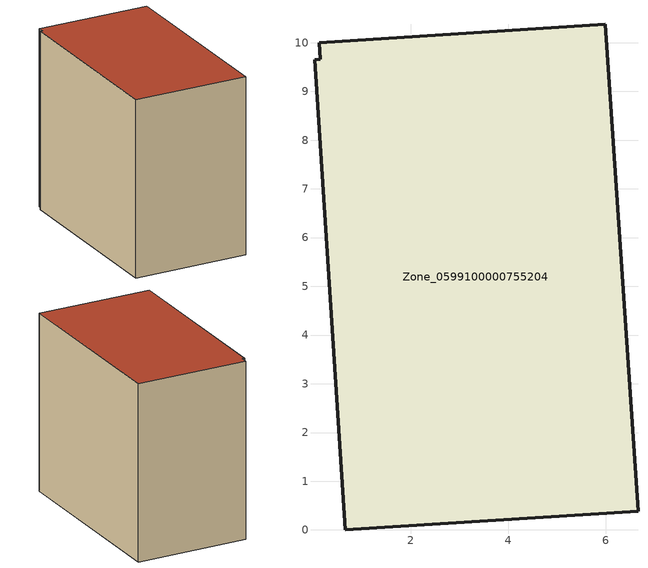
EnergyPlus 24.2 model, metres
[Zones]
Zone_0599100000755204
 floor ground (C_G): 0.14,9.66 0.12,10 5.99,10.38 6.66,0.39 0.66,0 0.02,9.65 z0
 wall outside (C_F): 0.66,0 6.66,0.39 5.99,10.38 0.12,10 0.14,9.66 0.02,9.65 0.66,0 z0:9.32
 roof outside (C_R): 0.12,10 0.14,9.66 0.02,9.65 0.66,0 6.66,0.39 5.99,10.38 z9.32
[BUILDING]
Pand.0599100000755204: North Axis=0; Terrain=City; Loads Convergence Tolerance Value=0.04; Temperature Convergence Tolerance Value=0.4; Solar Distribution=FullExterior; Maximum Number of Warmup Days=25; Minimum Number of Warmup Days=1
[Site:Location]
Rotterdam.The.Hague.AP_ZH_NLD Design_Conditions: Latitude=51.96; Longitude=4.45; Time Zone=1; Elevation=-4.5
[SITE:GROUNDTEMPERATURE:BUILDINGSURFACE]
18, 18, 18, 18, 18, 18, 18, 18, 18, 18, 18, 18
[MATERIAL] Thermal Absorptance=0.9; Solar Absorptance=0.7; Visible Absorptance=0.7
Name | Roughness | Thickness | Conductivity | Density | Specific Heat
G.TI.2006-2014 | MediumSmooth | 0.15 | 0.06 | 540 | 1210
F.TI.2006-2014 | Rough | 0.3 | 0.12 | 1920 | 840
R.TI.2006-2014 | MediumRough | 0.2 | 0.08 | 1500 | 1000
[CONSTRUCTION]
C_G: G.TI.2006-2014
C_F: F.TI.2006-2014
C_R: R.TI.2006-2014
[ZONE]
Zone_0599100000755204: Type=1; Multiplier=1; Ceiling Height=Autocalculate; Volume=Autocalculate; Floor Area=autocalculate; Part of Total Floor Area=Yes
[ZONEINFILTRATION:DESIGNFLOWRATE]
Infil_Zone_0599100000755204: Zone or ZoneList or Space or SpaceList=Zone_0599100000755204; Schedule=AlwaysOn; Design Flow Rate Calculation Method=Flow/Area; Flow Rate per Floor Area=0.0015; Constant Term Coefficient=1; Temperature Term Coefficient=0; Velocity Term Coefficient=0; Velocity Squared Term Coefficient=0
[HVACTEMPLATE:ZONE:IDEALLOADSAIRSYSTEM]
Zone_0599100000755204: Maximum Heating Supply Air Temperature=50; Minimum Cooling Supply Air Temperature=13; Maximum Heating Supply Air Humidity Ratio=0.0156; Minimum Cooling Supply Air Humidity Ratio=0.0077; Heating Limit=NoLimit; Cooling Limit=NoLimit; Dehumidification Control Type=ConstantSensibleHeatRatio; Cooling Sensible Heat Ratio=0.7; Dehumidification Setpoint=60; Humidification Control Type=None; Humidification Setpoint=30; Outdoor Air Method=None; Outdoor Air Flow Rate per Person=0.00944; Outdoor Air Flow Rate per Zone Floor Area=0; Outdoor Air Flow Rate per Zone=0; Demand Controlled Ventilation Type=None; Outdoor Air Economizer Type=NoEconomizer; Heat Recovery Type=None; Sensible Heat Recovery Effectiveness=0.7; Latent Heat Recovery Effectiveness=0.65
[ZONECONTROL:THERMOSTAT]
ThermostatControl_Zone_0599100000755204: Zone or ZoneList=Zone_0599100000755204; Control Type Schedule=DualSetpointControlType; Control 1=Thermostat_Zone_0599100000755204; Temperature Difference Between Cutout And Setpoint=0
[THERMOSTATSETPOINT:DUALSETPOINT]
Thermostat_Zone_0599100000755204: Heating Setpoint Temperature Schedule=HeatingSetpoint_Zone_0599100000755204; Cooling Setpoint Temperature Schedule=CoolingSetpoint_Zone_0599100000755204
[SCHEDULE:COMPACT]
HeatingSetpoint_Zone_0599100000755204: Through: 12/31, For: AllDays, Until: 24:00, 21
CoolingSetpoint_Zone_0599100000755204: Through: 12/31, For: AllDays, Until: 24:00, 24
DualSetpointControlType: Through: 12/31, For: AllDays, Until: 24:00, 4
AlwaysOn: Through: 12/31, For: AllDays, Until: 24:00, 1
